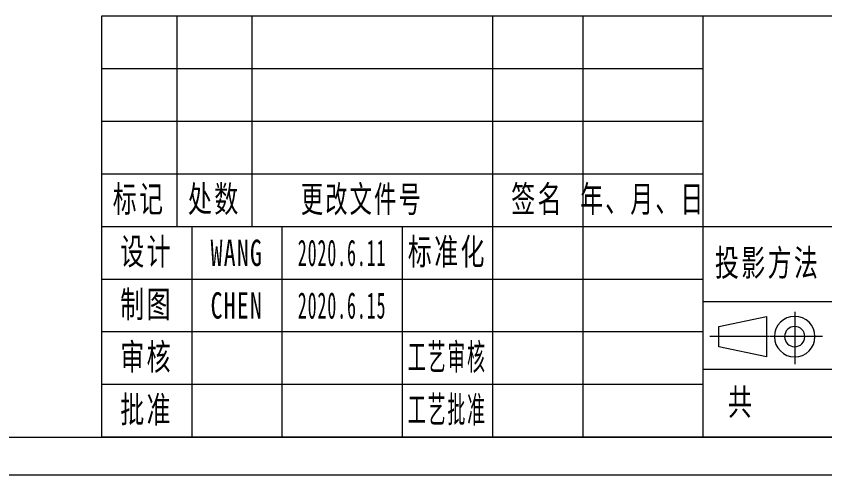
# Model space of a CAD drawing. Header units: millimetres. Extents: x -15766 to 80009, y -9701 to 15159.
# Drawn here: x -9805.8 to -9698.2, y 2838.5 to 2899.5 of the extents above; entities that cross this region are included whole.
import ezdxf

# ---------------------------------------------------------------- set-up
doc = ezdxf.new("R2010")
doc.units = ezdxf.units.MM
doc.linetypes.add('CENTER-HOKUTO_1', pattern=[16, 13, -1, 1, -1])
for name, color, linetype, lineweight in [('CDRAFT0', 7, 'Continuous', 18), ('title_frame', 7, 'Continuous', 18), ('尺寸线层', 3, 'Continuous', 18), ('粗实线层_1', 7, 'Continuous', 15), ('细实线层', 7, 'Continuous', 18)]:
    doc.layers.add(name, color=color, linetype=linetype, lineweight=lineweight)
doc.styles.add('UserTxtStyle1', font='', dxfattribs={"width": 0.618357})
doc.styles.add('UserTxtStyle2', font='', dxfattribs={"width": 0.634692})
doc.styles.add('标准', font='', dxfattribs={"width": 0.667})
doc.styles.get('UserTxtStyle1').set_extended_font_data('宋体')
doc.styles.get('UserTxtStyle2').set_extended_font_data('宋体')
doc.styles.get('标准').set_extended_font_data('宋体')

# ---------------------------------------------------------------- blocks, each defined once
blk = doc.blocks.new('*X1570')
at = {"layer": 'CDRAFT0'}
blk.add_line((0, 0), (420, 0), dxfattribs=at)
at = {"layer": '粗实线层_1'}
blk.add_line((25, 5), (415, 5), dxfattribs=at)

msp = doc.modelspace()

# ---------------------------------------------------------------- linework, layer by layer
at = {"layer": '粗实线层_1'}
for p, q in [((-9614.42116, 2899.48453), (-9794.42116, 2899.48453)), ((-9794.42116, 2899.48453), (-9794.42116, 2843.48453)), ((-9714.42116, 2899.48453), (-9714.42116, 2843.48453)), ((-9664.42116, 2871.48453), (-9794.42116, 2871.48453)), ((-9754.42116, 2871.48453), (-9754.42116, 2843.48453)), ((-9714.42116, 2864.48453), (-9794.42116, 2864.48453)), ((-9714.42116, 2857.48453), (-9794.42116, 2857.48453)), ((-9664.42116, 2852.48453), (-9714.42116, 2852.48453)), ((-9714.42116, 2850.48453), (-9794.42116, 2850.48453)), ((-9614.42116, 2843.48453), (-9794.42116, 2843.48453))]:
    msp.add_line(p, q, dxfattribs=at)
at = {"layer": '细实线层'}
for p, q in [((-9784.42116, 2899.48453), (-9784.42116, 2871.48453)), ((-9774.42116, 2899.48453), (-9774.42116, 2871.48453)), ((-9742.42116, 2899.48453), (-9742.42116, 2843.48453)), ((-9730.42116, 2899.48453), (-9730.42116, 2843.48453)), ((-9714.42116, 2892.48453), (-9794.42116, 2892.48453)), ((-9714.42116, 2885.48453), (-9794.42116, 2885.48453)), ((-9714.42116, 2878.48453), (-9794.42116, 2878.48453)), ((-9782.42116, 2871.48453), (-9782.42116, 2843.48453)), ((-9770.42116, 2871.48453), (-9770.42116, 2843.48453)), ((-9664.42116, 2861.48453), (-9714.42116, 2861.48453))]:
    msp.add_line(p, q, dxfattribs=at)
at = {"layer": '细实线层', "color": 2, "linetype": 'CENTER-HOKUTO_1', "lineweight": 18}
for p, q in [((-9702.22304, 2860.18435), (-9702.22304, 2853.20755)), ((-9705.57313, 2856.86335), (-9713.53118, 2856.86335)), ((-9698.5107, 2856.86335), (-9705.46635, 2856.86335))]:
    msp.add_line(p, q, dxfattribs=at)
at = {"layer": '细实线层', "color": 3}
for p, q in [((-9712.3195, 2858.21335), (-9705.99245, 2859.56335)), ((-9705.99245, 2859.56335), (-9705.99245, 2854.16335)), ((-9712.3195, 2855.51335), (-9712.3195, 2858.21335)), ((-9705.99245, 2854.16335), (-9712.3195, 2855.51335))]:
    msp.add_line(p, q, dxfattribs=at)
for radius in [2.7, 1.35]:
    msp.add_arc((-9702.22304, 2856.86335), radius, 0, 359.9893827, dxfattribs=at)

# ---------------------------------------------------------------- block references
at = {"layer": 'title_frame'}
msp.add_blockref('*X1570', (-10029.42116, 2838.48453), dxfattribs=at)

# ---------------------------------------------------------------- texts
at = {"layer": '尺寸线层', "char_height": 3.5, "attachment_point": 5, "line_spacing_factor": 1.15057}
for s, insert, width, style in [('\\T1.1;标记', (-9789.42116, 2874.98453), 18, '标准'), ('\\T1.1;处数', (-9779.42116, 2874.98453), 18, '标准'), ('\\T1.1;更改文件号', (-9759.78775, 2874.96053), 30, 'UserTxtStyle1'), ('\\T1.1;签名', (-9736.42116, 2874.98453), 22, '标准'), ('\\T1.1;年、月、日', (-9722.42116, 2874.98453), 30, 'UserTxtStyle2'), ('\\T1.1;设计', (-9788.42116, 2867.98453), 22, '标准'), ('{\\T1.1;WANG}', (-9776.42116, 2867.98453), 22, '标准'), ('{\\W0.5;\\T1.1;2020.6.11}', (-9762.42116, 2867.98453), 16, '标准'), ('\\T1.1;标准化', (-9748.42116, 2867.98453), 22, '标准'), ('\\T1.1;投影方法', (-9705.82617, 2866.48453), 22, '标准'), ('\\T1.1;制图', (-9788.42116, 2860.98453), 22, '标准'), ('{\\T1.1;CHEN}', (-9776.42116, 2860.98453), 22, '标准'), ('{\\W0.5;\\T1.1;2020.6.15}', (-9762.42116, 2860.98453), 16, '标准'), ('\\T1.1;审核', (-9788.42116, 2853.98453), 22, '标准'), ('{\\W0.5;\\T1.1;工艺审核}', (-9748.42116, 2853.98453), 22, '标准'), ('\\T1.1;共', (-9709.34983, 2847.98453), 8, '标准'), ('{\\T1.1;批准}', (-9788.42116, 2846.98453), 22, '标准'), ('{\\W0.5;\\T1.1;工艺批准}', (-9748.42116, 2846.98453), 22, '标准')]:
    msp.add_mtext(s, dxfattribs=dict(at, insert=insert, width=width, style=style))

doc.saveas('drawing.dxf')
